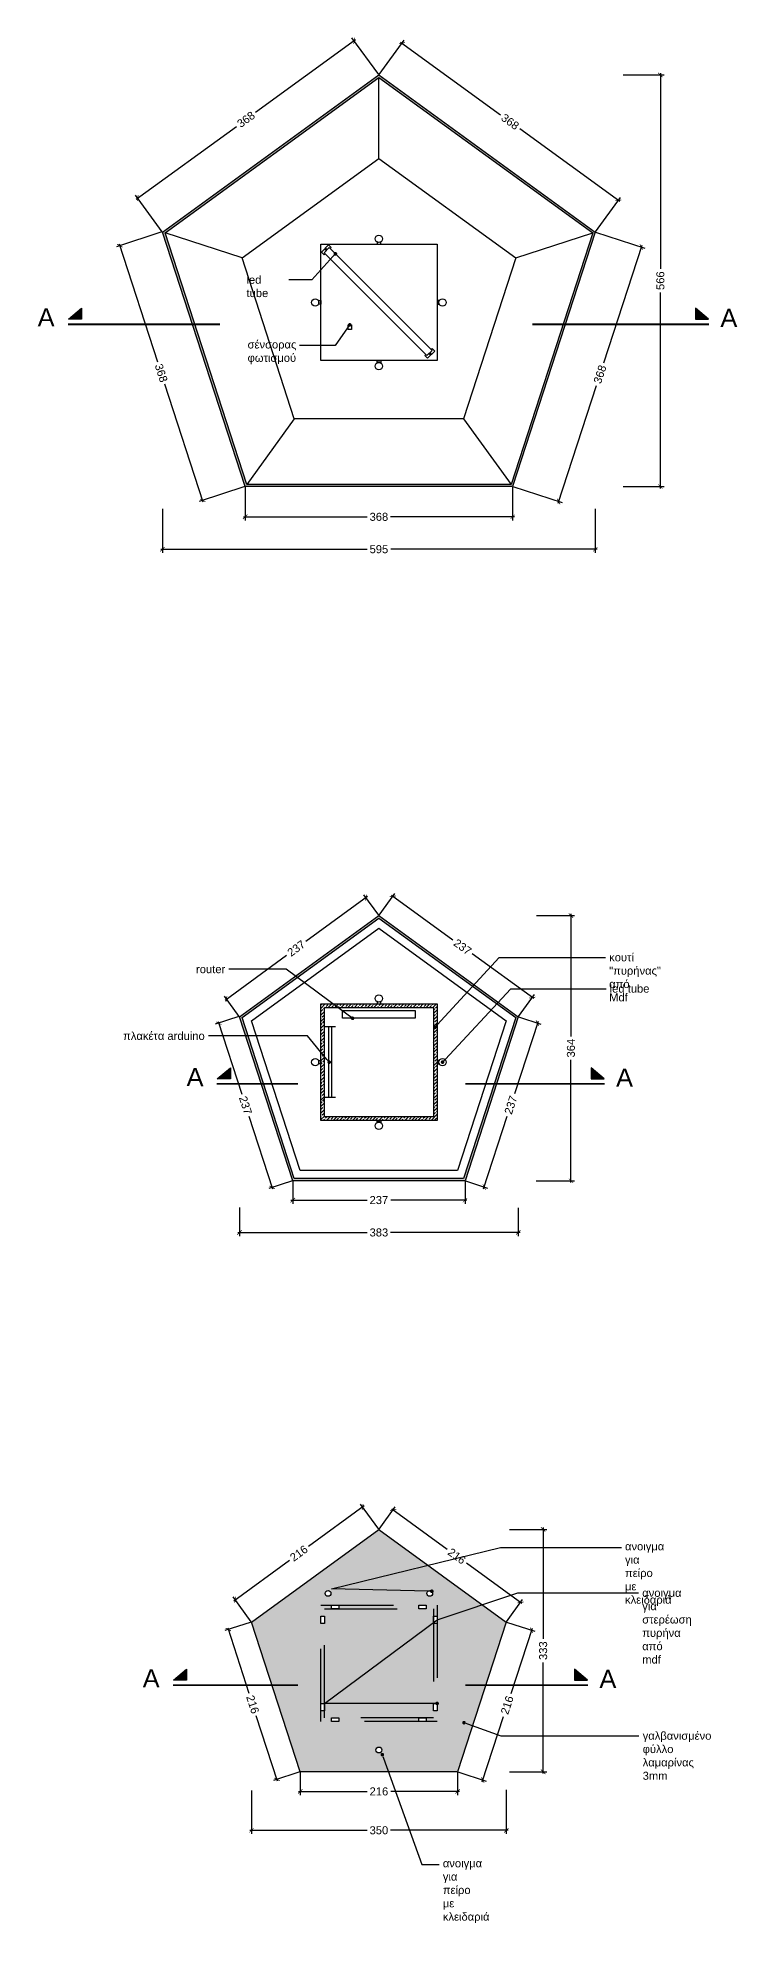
# Model space of a CAD drawing. Header units: millimetres. Extents: x 168.42 to 174.33, y 10.61 to 16.03.
# Drawn here: x 170.594 to 171.556, y 13.438 to 16.029 of the extents above; entities that cross this region are included whole.
import ezdxf
from ezdxf import colors
from ezdxf.entities.mleader import LeaderData, LeaderLine
from ezdxf.enums import TextEntityAlignment as Align
from ezdxf.math import Vec2, Vec3

# ---------------------------------------------------------------- set-up
doc = ezdxf.new("R2010")
doc.units = ezdxf.units.MM
doc.linetypes.add('DASHDOT2', pattern=[12.7, 6.35, -3.175, 0, -3.175])
doc.linetypes.add('HIDDEN2', pattern=[4.7625, 3.175, -1.5875])
for name, color, linetype in [('A-01', 1, 'Continuous'), ('A-02', 2, 'Continuous'), ('A-DIM', 150, 'Continuous'), ('A-HATCH', 252, 'Continuous'), ('A-HIDDEN', 1, 'HIDDEN2'), ('A-SECT LINES', 251, 'DASHDOT2'), ('A-WALL LIGHT', 40, 'Continuous')]:
    doc.layers.add(name, color=color, linetype=linetype)
doc.styles.get("Standard").update_dxf_attribs({"font": 'arial.ttf'})
doc.dimstyles.new('1-5', dxfattribs={"dimscale": 0.05, "dimtxt": 0.22, "dimasz": 0.12, "dimexe": 0.1, "dimexo": 0.01, "dimgap": 0.08, "dimtad": 0, "dimdec": 0, "dimlfac": 1000, "dimzin": 0, "dimdsep": 46, "dimtxsty": 'Standard', "dimblk": 'ARCHTICK', "dimcen": 0.09, "dimdle": 0.05, "dimadec": 0, "dimazin": 0, "dimtfac": 1, "dimtdec": 0, "dimtofl": 0, "dimtmove": 1, "dimatfit": 3, "dimldrblk": 'DOT', "dimfxl": 1, "dimtolj": 1, "dimtzin": 0, "dimarcsym": 0})

# ---------------------------------------------------------------- blocks, each defined once
blk = doc.blocks.new('SECT-ARROW')
blk.add_hatch(color=0).paths.add_polyline_path([(0.014, 0.143), (0.372, 0.445), (0.372, 0.143)])
at = {"color": 0}
blk.add_lwpolyline([(0.014, 0.143), (0.372, 0.445), (0.372, 0.143)], close=True, dxfattribs=at)
blk = doc.blocks.new('_Dot')
at = {"color": 0, "linetype": 'ByBlock', "lineweight": -2}
blk.add_line((-0.5, 0), (-1, 0), dxfattribs=at)
at = {"color": 0, "linetype": 'ByBlock', "const_width": 0.5}
blk.add_lwpolyline([(-0.25, 0, 1), (0.25, 0, 1)], format="xyb", close=True, dxfattribs=at)
blk = doc.blocks.new('_ArchTick')
at = {"color": 0, "linetype": 'ByBlock', "const_width": 0.15}
blk.add_lwpolyline([(-0.5, -0.5), (0.5, 0.5)], dxfattribs=at)
blk = doc.blocks.new('*D15')
at = {"layer": 'A-DIM', "color": 0, "lineweight": -2, "transparency": 16777216}
for p, q in [((171.0313, 16.0265), (170.8936, 15.9265)), ((171.063, 15.9786), (171.0263, 16.0291)), ((170.7298, 15.8075), (170.8675, 15.9075)), ((170.7656, 15.7625), (170.7289, 15.813))]:
    blk.add_line(p, q, dxfattribs=at)
at = {"layer": 'Defpoints', "color": 0, "transparency": 16777216}
for p in [(171.0293, 16.0251), (171.0633, 15.9782), (170.7659, 15.7621)]:
    blk.add_point(p, dxfattribs=at)
at = {"layer": 'A-DIM', "color": 0, "lineweight": -2, "transparency": 16777216, "xscale": 0.006, "yscale": 0.006, "zscale": 0.006}
for p, rotation in [((171.0293, 16.0251), 36.00000000000117), ((170.7318, 15.809), 216.0000000000011)]:
    blk.add_blockref('_ArchTick', p, dxfattribs=dict(at, rotation=rotation))
at = {"layer": 'A-DIM', "color": 0, "transparency": 16777216, "insert": (170.8806, 15.917), "char_height": 0.011, "attachment_point": 5, "rotation": 36}
blk.add_mtext('\\A1;368', dxfattribs=at)
blk = doc.blocks.new('*D19')
at = {"layer": 'A-DIM', "color": 0, "lineweight": -2, "transparency": 16777216}
for p, q in [((171.3992, 15.9782), (171.4552, 15.9782)), ((171.4502, 15.9807), (171.4502, 15.7115)), ((171.4502, 15.41), (171.4502, 15.6792)), ((171.3992, 15.4125), (171.4552, 15.4125))]:
    blk.add_line(p, q, dxfattribs=at)
at = {"layer": 'Defpoints', "color": 0, "transparency": 16777216}
for p in [(171.3987, 15.9782), (171.3987, 15.4125), (171.4502, 15.4125)]:
    blk.add_point(p, dxfattribs=at)
at = {"layer": 'A-DIM', "color": 0, "lineweight": -2, "transparency": 16777216, "xscale": 0.006, "yscale": 0.006, "zscale": 0.006}
for p, rotation in [((171.4502, 15.9782), 90), ((171.4502, 15.4125), 270)]:
    blk.add_blockref('_ArchTick', p, dxfattribs=dict(at, rotation=rotation))
at = {"layer": 'A-DIM', "color": 0, "transparency": 16777216, "insert": (171.4502, 15.6954), "char_height": 0.011, "attachment_point": 5, "rotation": 90}
blk.add_mtext('\\A1;566', dxfattribs=at)
blk = doc.blocks.new('*D31')
at = {"layer": 'A-DIM', "color": 0, "lineweight": -2, "transparency": 16777216}
for p, q in [((171.0636, 15.9786), (171.0979, 16.0259)), ((171.093, 16.0233), (171.2306, 15.9233)), ((171.3944, 15.8043), (171.2568, 15.9043)), ((171.361, 15.7625), (171.3953, 15.8098))]:
    blk.add_line(p, q, dxfattribs=at)
at = {"layer": 'Defpoints', "color": 0, "transparency": 16777216}
for p in [(171.0633, 15.9782), (171.3924, 15.8058), (171.3607, 15.7621)]:
    blk.add_point(p, dxfattribs=at)
at = {"layer": 'A-DIM', "color": 0, "lineweight": -2, "transparency": 16777216, "xscale": 0.006, "yscale": 0.006, "zscale": 0.006}
for p, rotation in [((171.095, 16.0219), 143.9999999999996), ((171.3924, 15.8058), 323.9999999999997)]:
    blk.add_blockref('_ArchTick', p, dxfattribs=dict(at, rotation=rotation))
at = {"layer": 'A-DIM', "color": 0, "transparency": 16777216, "insert": (171.2437, 15.9138), "char_height": 0.011, "attachment_point": 5, "rotation": 324}
blk.add_mtext('\\A1;368', dxfattribs=at)
blk = doc.blocks.new('*D32')
at = {"layer": 'A-DIM', "color": 0, "lineweight": -2, "transparency": 16777216}
for p, q in [((170.7659, 15.3818), (170.7659, 15.3213)), ((171.3607, 15.3818), (171.3607, 15.3213)), ((170.7634, 15.3263), (171.0471, 15.3263)), ((171.3632, 15.3263), (171.0795, 15.3263))]:
    blk.add_line(p, q, dxfattribs=at)
at = {"layer": 'Defpoints', "color": 0, "transparency": 16777216}
for p in [(170.7659, 15.3823), (171.3607, 15.3823), (171.3607, 15.3263)]:
    blk.add_point(p, dxfattribs=at)
at = {"layer": 'A-DIM', "color": 0, "lineweight": -2, "transparency": 16777216, "xscale": 0.006, "yscale": 0.006, "zscale": 0.006, "rotation": 180}
blk.add_blockref('_ArchTick', (170.7659, 15.3263), dxfattribs=at)
at = {"layer": 'A-DIM', "color": 0, "lineweight": -2, "transparency": 16777216, "xscale": 0.006, "yscale": 0.006, "zscale": 0.006}
blk.add_blockref('_ArchTick', (171.3607, 15.3263), dxfattribs=at)
at = {"layer": 'A-DIM', "color": 0, "transparency": 16777216, "insert": (171.0633, 15.3263), "char_height": 0.011, "attachment_point": 5}
blk.add_mtext('\\A1;595', dxfattribs=at)
blk = doc.blocks.new('*D33')
at = {"layer": 'A-DIM', "color": 0, "lineweight": -2, "transparency": 16777216}
for p, q in [((170.7651, 15.7624), (170.7024, 15.742)), ((170.7064, 15.7459), (170.7591, 15.5839)), ((170.8218, 15.3911), (170.7691, 15.5532)), ((170.879, 15.4124), (170.8163, 15.392))]:
    blk.add_line(p, q, dxfattribs=at)
at = {"layer": 'Defpoints', "color": 0, "transparency": 16777216}
for p in [(170.7656, 15.7625), (170.8211, 15.3935), (170.8795, 15.4125)]:
    blk.add_point(p, dxfattribs=at)
at = {"layer": 'A-DIM', "color": 0, "lineweight": -2, "transparency": 16777216, "xscale": 0.006, "yscale": 0.006, "zscale": 0.006}
for p, rotation in [((170.7072, 15.7435), 108.0240492769206), ((170.8211, 15.3935), 288.0240492769206)]:
    blk.add_blockref('_ArchTick', p, dxfattribs=dict(at, rotation=rotation))
at = {"layer": 'A-DIM', "color": 0, "transparency": 16777216, "insert": (170.7641, 15.5685), "char_height": 0.011, "attachment_point": 5, "rotation": 288.024}
blk.add_mtext('\\A1;368', dxfattribs=at)
blk = doc.blocks.new('*D34')
at = {"layer": 'A-DIM', "color": 0, "lineweight": -2, "transparency": 16777216}
for p, q in [((170.8795, 15.412), (170.8795, 15.3658)), ((171.2471, 15.412), (171.2471, 15.3658)), ((170.877, 15.3708), (171.0471, 15.3708)), ((171.2496, 15.3708), (171.0794, 15.3708))]:
    blk.add_line(p, q, dxfattribs=at)
at = {"layer": 'Defpoints', "color": 0, "transparency": 16777216}
for p in [(170.8795, 15.4125), (171.2471, 15.4125), (171.2471, 15.3708)]:
    blk.add_point(p, dxfattribs=at)
at = {"layer": 'A-DIM', "color": 0, "lineweight": -2, "transparency": 16777216, "xscale": 0.006, "yscale": 0.006, "zscale": 0.006, "rotation": 180}
blk.add_blockref('_ArchTick', (170.8795, 15.3708), dxfattribs=at)
at = {"layer": 'A-DIM', "color": 0, "lineweight": -2, "transparency": 16777216, "xscale": 0.006, "yscale": 0.006, "zscale": 0.006}
blk.add_blockref('_ArchTick', (171.2471, 15.3708), dxfattribs=at)
at = {"layer": 'A-DIM', "color": 0, "transparency": 16777216, "insert": (171.0633, 15.3708), "char_height": 0.011, "attachment_point": 5}
blk.add_mtext('\\A1;368', dxfattribs=at)
blk = doc.blocks.new('*D35')
at = {"layer": 'A-DIM', "color": 0, "lineweight": -2, "transparency": 16777216}
for p, q in [((171.3612, 15.762), (171.4288, 15.74)), ((171.4248, 15.7439), (171.3722, 15.5821)), ((171.3097, 15.3896), (171.3622, 15.5514)), ((171.2476, 15.4124), (171.3152, 15.3904))]:
    blk.add_line(p, q, dxfattribs=at)
at = {"layer": 'Defpoints', "color": 0, "transparency": 16777216}
for p in [(171.3607, 15.7621), (171.424, 15.7416), (171.2471, 15.4125)]:
    blk.add_point(p, dxfattribs=at)
at = {"layer": 'A-DIM', "color": 0, "lineweight": -2, "transparency": 16777216, "xscale": 0.006, "yscale": 0.006, "zscale": 0.006}
for p, rotation in [((171.424, 15.7416), 72.00000000000219), ((171.3104, 15.3919), 252.0000000000022)]:
    blk.add_blockref('_ArchTick', p, dxfattribs=dict(at, rotation=rotation))
at = {"layer": 'A-DIM', "color": 0, "transparency": 16777216, "insert": (171.3672, 15.5667), "char_height": 0.011, "attachment_point": 5, "rotation": 72}
blk.add_mtext('\\A1;368', dxfattribs=at)
blk = doc.blocks.new('*D48')
at = {"layer": 'A-DIM', "color": 0, "lineweight": -2, "transparency": 16777216}
for p, q in [((171.0475, 14.8489), (170.9628, 14.7874)), ((171.063, 14.8233), (171.0425, 14.8515)), ((170.8518, 14.7068), (170.9365, 14.7683)), ((170.8714, 14.6841), (170.8509, 14.7123))]:
    blk.add_line(p, q, dxfattribs=at)
at = {"layer": 'Defpoints', "color": 0, "transparency": 16777216}
for p in [(171.0455, 14.8475), (171.0633, 14.8229), (170.8717, 14.6837)]:
    blk.add_point(p, dxfattribs=at)
at = {"layer": 'A-DIM', "color": 0, "lineweight": -2, "transparency": 16777216, "xscale": 0.006, "yscale": 0.006, "zscale": 0.006}
for p, rotation in [((171.0455, 14.8475), 36.00000000001162), ((170.8538, 14.7082), 216.0000000000116)]:
    blk.add_blockref('_ArchTick', p, dxfattribs=dict(at, rotation=rotation))
at = {"layer": 'A-DIM', "color": 0, "transparency": 16777216, "insert": (170.9497, 14.7778), "char_height": 0.011, "attachment_point": 5, "rotation": 36}
blk.add_mtext('\\A1;237', dxfattribs=at)
blk = doc.blocks.new('*D49')
at = {"layer": 'A-DIM', "color": 0, "lineweight": -2, "transparency": 16777216}
for p, q in [((171.0636, 14.8233), (171.0854, 14.8534)), ((171.0805, 14.8508), (171.1651, 14.7893)), ((171.2761, 14.7087), (171.1914, 14.7702)), ((171.2552, 14.6841), (171.277, 14.7142))]:
    blk.add_line(p, q, dxfattribs=at)
at = {"layer": 'Defpoints', "color": 0, "transparency": 16777216}
for p in [(171.0633, 14.8229), (171.2741, 14.7101), (171.2549, 14.6837)]:
    blk.add_point(p, dxfattribs=at)
at = {"layer": 'A-DIM', "color": 0, "lineweight": -2, "transparency": 16777216, "xscale": 0.006, "yscale": 0.006, "zscale": 0.006}
for p, rotation in [((171.0825, 14.8493), 144.0000000000116), ((171.2741, 14.7101), 324.0000000000116)]:
    blk.add_blockref('_ArchTick', p, dxfattribs=dict(at, rotation=rotation))
at = {"layer": 'A-DIM', "color": 0, "transparency": 16777216, "insert": (171.1783, 14.7797), "char_height": 0.011, "attachment_point": 5, "rotation": 324}
blk.add_mtext('\\A1;237', dxfattribs=at)
blk = doc.blocks.new('*D50')
at = {"layer": 'A-DIM', "color": 0, "lineweight": -2, "transparency": 16777216}
for p, q in [((171.282, 14.6775), (171.2497, 14.578)), ((171.2554, 14.6836), (171.286, 14.6736)), ((171.2073, 14.4475), (171.2396, 14.5471)), ((171.1822, 14.4583), (171.2128, 14.4483))]:
    blk.add_line(p, q, dxfattribs=at)
at = {"layer": 'Defpoints', "color": 0, "transparency": 16777216}
for p in [(171.2549, 14.6837), (171.2812, 14.6752), (171.1817, 14.4584)]:
    blk.add_point(p, dxfattribs=at)
at = {"layer": 'A-DIM', "color": 0, "lineweight": -2, "transparency": 16777216, "xscale": 0.006, "yscale": 0.006, "zscale": 0.006}
for p, rotation in [((171.2812, 14.6752), 71.99999999999966), ((171.208, 14.4499), 251.9999999999997)]:
    blk.add_blockref('_ArchTick', p, dxfattribs=dict(at, rotation=rotation))
at = {"layer": 'A-DIM', "color": 0, "transparency": 16777216, "insert": (171.2446, 14.5625), "char_height": 0.011, "attachment_point": 5, "rotation": 72}
blk.add_mtext('\\A1;237', dxfattribs=at)
blk = doc.blocks.new('*D51')
at = {"layer": 'A-DIM', "color": 0, "lineweight": -2, "transparency": 16777216}
for p, q in [((170.9449, 14.4579), (170.9449, 14.4268)), ((171.1817, 14.4579), (171.1817, 14.4268)), ((170.9424, 14.4318), (171.047, 14.4318)), ((171.1842, 14.4318), (171.0795, 14.4318))]:
    blk.add_line(p, q, dxfattribs=at)
at = {"layer": 'Defpoints', "color": 0, "transparency": 16777216}
for p in [(170.9449, 14.4584), (171.1817, 14.4584), (171.1817, 14.4318)]:
    blk.add_point(p, dxfattribs=at)
at = {"layer": 'A-DIM', "color": 0, "lineweight": -2, "transparency": 16777216, "xscale": 0.006, "yscale": 0.006, "zscale": 0.006, "rotation": 180}
blk.add_blockref('_ArchTick', (170.9449, 14.4318), dxfattribs=at)
at = {"layer": 'A-DIM', "color": 0, "lineweight": -2, "transparency": 16777216, "xscale": 0.006, "yscale": 0.006, "zscale": 0.006}
blk.add_blockref('_ArchTick', (171.1817, 14.4318), dxfattribs=at)
at = {"layer": 'A-DIM', "color": 0, "transparency": 16777216, "insert": (171.0633, 14.4318), "char_height": 0.011, "attachment_point": 5}
blk.add_mtext('\\A1;237', dxfattribs=at)
blk = doc.blocks.new('*D52')
at = {"layer": 'A-DIM', "color": 0, "lineweight": -2, "transparency": 16777216}
for p, q in [((170.8709, 14.684), (170.8384, 14.6734)), ((170.8424, 14.6773), (170.8749, 14.5775)), ((170.9174, 14.4469), (170.8849, 14.5466)), ((170.9444, 14.4583), (170.9119, 14.4477))]:
    blk.add_line(p, q, dxfattribs=at)
at = {"layer": 'Defpoints', "color": 0, "transparency": 16777216}
for p in [(170.8714, 14.6841), (170.9167, 14.4493), (170.9449, 14.4584)]:
    blk.add_point(p, dxfattribs=at)
at = {"layer": 'A-DIM', "color": 0, "lineweight": -2, "transparency": 16777216, "xscale": 0.006, "yscale": 0.006, "zscale": 0.006}
for p, rotation in [((170.8432, 14.6749), 108.0373014094533), ((170.9167, 14.4493), 288.0373014094533)]:
    blk.add_blockref('_ArchTick', p, dxfattribs=dict(at, rotation=rotation))
at = {"layer": 'A-DIM', "color": 0, "transparency": 16777216, "insert": (170.8799, 14.5621), "char_height": 0.011, "attachment_point": 5, "rotation": 288.0373}
blk.add_mtext('\\A1;237', dxfattribs=at)
blk = doc.blocks.new('*D58')
at = {"layer": 'A-DIM', "color": 0, "lineweight": -2, "transparency": 16777216}
for p, q in [((171.2798, 14.8229), (171.3323, 14.8229)), ((171.3273, 14.8254), (171.3273, 14.6568)), ((171.3273, 14.4559), (171.3273, 14.6246)), ((171.2793, 14.4584), (171.3323, 14.4584))]:
    blk.add_line(p, q, dxfattribs=at)
at = {"layer": 'Defpoints', "color": 0, "transparency": 16777216}
for p in [(171.2793, 14.8229), (171.2788, 14.4584), (171.3273, 14.4584)]:
    blk.add_point(p, dxfattribs=at)
at = {"layer": 'A-DIM', "color": 0, "lineweight": -2, "transparency": 16777216, "xscale": 0.006, "yscale": 0.006, "zscale": 0.006}
for p, rotation in [((171.3273, 14.8229), 90), ((171.3273, 14.4584), 270)]:
    blk.add_blockref('_ArchTick', p, dxfattribs=dict(at, rotation=rotation))
at = {"layer": 'A-DIM', "color": 0, "transparency": 16777216, "insert": (171.3273, 14.6407), "char_height": 0.011, "attachment_point": 5, "rotation": 90}
blk.add_mtext('\\A1;364', dxfattribs=at)
blk = doc.blocks.new('*D59')
at = {"layer": 'A-DIM', "color": 0, "lineweight": -2, "transparency": 16777216}
for p, q in [((170.8717, 14.4215), (170.8717, 14.3823)), ((171.2549, 14.421), (171.2549, 14.3823)), ((170.8692, 14.3873), (171.0471, 14.3873)), ((171.2574, 14.3873), (171.0794, 14.3873))]:
    blk.add_line(p, q, dxfattribs=at)
at = {"layer": 'Defpoints', "color": 0, "transparency": 16777216}
for p in [(170.8717, 14.422), (171.2549, 14.4215), (171.2549, 14.3873)]:
    blk.add_point(p, dxfattribs=at)
at = {"layer": 'A-DIM', "color": 0, "lineweight": -2, "transparency": 16777216, "xscale": 0.006, "yscale": 0.006, "zscale": 0.006, "rotation": 180}
blk.add_blockref('_ArchTick', (170.8717, 14.3873), dxfattribs=at)
at = {"layer": 'A-DIM', "color": 0, "lineweight": -2, "transparency": 16777216, "xscale": 0.006, "yscale": 0.006, "zscale": 0.006}
blk.add_blockref('_ArchTick', (171.2549, 14.3873), dxfattribs=at)
at = {"layer": 'A-DIM', "color": 0, "transparency": 16777216, "insert": (171.0633, 14.3873), "char_height": 0.011, "attachment_point": 5}
blk.add_mtext('\\A1;383', dxfattribs=at)
blk = doc.blocks.new('*D60')
at = {"layer": 'A-DIM', "color": 0, "lineweight": -2, "transparency": 16777216}
for p, q in [((170.8882, 13.6205), (170.8882, 13.5607)), ((171.2384, 13.6214), (171.2384, 13.5607)), ((170.8857, 13.5657), (171.0472, 13.5657)), ((171.2409, 13.5657), (171.0794, 13.5657))]:
    blk.add_line(p, q, dxfattribs=at)
at = {"layer": 'Defpoints', "color": 0, "transparency": 16777216}
for p in [(170.8882, 13.621), (171.2384, 13.6219), (171.2384, 13.5657)]:
    blk.add_point(p, dxfattribs=at)
at = {"layer": 'A-DIM', "color": 0, "lineweight": -2, "transparency": 16777216, "xscale": 0.006, "yscale": 0.006, "zscale": 0.006, "rotation": 180}
blk.add_blockref('_ArchTick', (170.8882, 13.5657), dxfattribs=at)
at = {"layer": 'A-DIM', "color": 0, "lineweight": -2, "transparency": 16777216, "xscale": 0.006, "yscale": 0.006, "zscale": 0.006}
blk.add_blockref('_ArchTick', (171.2384, 13.5657), dxfattribs=at)
at = {"layer": 'A-DIM', "color": 0, "transparency": 16777216, "insert": (171.0633, 13.5657), "char_height": 0.011, "attachment_point": 5}
blk.add_mtext('\\A1;350', dxfattribs=at)
blk = doc.blocks.new('*D61')
at = {"layer": 'A-DIM', "color": 0, "lineweight": -2, "transparency": 16777216}
for p, q in [((171.2429, 13.9792), (171.2941, 13.9792)), ((171.2891, 13.9817), (171.2891, 13.8288)), ((171.2891, 13.6436), (171.2891, 13.7965)), ((171.2428, 13.6461), (171.2941, 13.6461))]:
    blk.add_line(p, q, dxfattribs=at)
at = {"layer": 'Defpoints', "color": 0, "transparency": 16777216}
for p in [(171.2424, 13.9792), (171.2423, 13.6461), (171.2891, 13.6461)]:
    blk.add_point(p, dxfattribs=at)
at = {"layer": 'A-DIM', "color": 0, "lineweight": -2, "transparency": 16777216, "xscale": 0.006, "yscale": 0.006, "zscale": 0.006}
for p, rotation in [((171.2891, 13.9792), 90), ((171.2891, 13.6461), 270)]:
    blk.add_blockref('_ArchTick', p, dxfattribs=dict(at, rotation=rotation))
at = {"layer": 'A-DIM', "color": 0, "transparency": 16777216, "insert": (171.2891, 13.8126), "char_height": 0.011, "attachment_point": 5, "rotation": 90}
blk.add_mtext('\\A1;333', dxfattribs=at)
blk = doc.blocks.new('*D62')
at = {"layer": 'A-DIM', "color": 0, "lineweight": -2, "transparency": 16777216}
for p, q in [((171.0429, 14.0115), (170.9665, 13.9559)), ((171.063, 13.9796), (171.038, 14.0141)), ((170.8637, 13.8813), (170.9402, 13.9368)), ((170.8879, 13.8524), (170.8628, 13.8868))]:
    blk.add_line(p, q, dxfattribs=at)
at = {"layer": 'Defpoints', "color": 0, "transparency": 16777216}
for p in [(171.0409, 14.01), (171.0633, 13.9792), (170.8882, 13.852)]:
    blk.add_point(p, dxfattribs=at)
at = {"layer": 'A-DIM', "color": 0, "lineweight": -2, "transparency": 16777216, "xscale": 0.006, "yscale": 0.006, "zscale": 0.006}
for p, rotation in [((171.0409, 14.01), 36.00000000001015), ((170.8658, 13.8828), 216.0000000000101)]:
    blk.add_blockref('_ArchTick', p, dxfattribs=dict(at, rotation=rotation))
at = {"layer": 'A-DIM', "color": 0, "transparency": 16777216, "insert": (170.9533, 13.9464), "char_height": 0.011, "attachment_point": 5, "rotation": 36}
blk.add_mtext('\\A1;216', dxfattribs=at)
blk = doc.blocks.new('*D63')
at = {"layer": 'A-DIM', "color": 0, "lineweight": -2, "transparency": 16777216}
for p, q in [((171.0636, 13.9796), (171.0858, 14.0102)), ((171.0809, 14.0076), (171.1573, 13.9521)), ((171.26, 13.8775), (171.1836, 13.933)), ((171.2387, 13.8524), (171.2609, 13.883))]:
    blk.add_line(p, q, dxfattribs=at)
at = {"layer": 'Defpoints', "color": 0, "transparency": 16777216}
for p in [(171.0633, 13.9792), (171.258, 13.8789), (171.2384, 13.852)]:
    blk.add_point(p, dxfattribs=at)
at = {"layer": 'A-DIM', "color": 0, "lineweight": -2, "transparency": 16777216, "xscale": 0.006, "yscale": 0.006, "zscale": 0.006}
for p, rotation in [((171.0829, 14.0062), 144.0000000000145), ((171.258, 13.8789), 324.0000000000145)]:
    blk.add_blockref('_ArchTick', p, dxfattribs=dict(at, rotation=rotation))
at = {"layer": 'A-DIM', "color": 0, "transparency": 16777216, "insert": (171.1704, 13.9425), "char_height": 0.011, "attachment_point": 5, "rotation": 324}
blk.add_mtext('\\A1;216', dxfattribs=at)
blk = doc.blocks.new('*D64')
at = {"layer": 'A-DIM', "color": 0, "lineweight": -2, "transparency": 16777216}
for p, q in [((170.8877, 13.8518), (170.8516, 13.8401)), ((170.8555, 13.844), (170.8847, 13.7541)), ((170.924, 13.6334), (170.8948, 13.7232)), ((170.9546, 13.6459), (170.9185, 13.6342))]:
    blk.add_line(p, q, dxfattribs=at)
at = {"layer": 'Defpoints', "color": 0, "transparency": 16777216}
for p in [(170.8882, 13.852), (170.9232, 13.6357), (170.9551, 13.6461)]:
    blk.add_point(p, dxfattribs=at)
at = {"layer": 'A-DIM', "color": 0, "lineweight": -2, "transparency": 16777216, "xscale": 0.006, "yscale": 0.006, "zscale": 0.006}
for p, rotation in [((170.8563, 13.8416), 108.0000000000044), ((170.9232, 13.6357), 288.0000000000044)]:
    blk.add_blockref('_ArchTick', p, dxfattribs=dict(at, rotation=rotation))
at = {"layer": 'A-DIM', "color": 0, "transparency": 16777216, "insert": (170.8898, 13.7387), "char_height": 0.011, "attachment_point": 5, "rotation": 288}
blk.add_mtext('\\A1;216', dxfattribs=at)
blk = doc.blocks.new('*D65')
at = {"layer": 'A-DIM', "color": 0, "lineweight": -2, "transparency": 16777216}
for p, q in [((170.9551, 13.6456), (170.9551, 13.6141)), ((171.1715, 13.6456), (171.1715, 13.6141)), ((170.9526, 13.6191), (171.047, 13.6191)), ((171.174, 13.6191), (171.0795, 13.6191))]:
    blk.add_line(p, q, dxfattribs=at)
at = {"layer": 'Defpoints', "color": 0, "transparency": 16777216}
for p in [(170.9551, 13.6461), (171.1715, 13.6461), (171.1715, 13.6191)]:
    blk.add_point(p, dxfattribs=at)
at = {"layer": 'A-DIM', "color": 0, "lineweight": -2, "transparency": 16777216, "xscale": 0.006, "yscale": 0.006, "zscale": 0.006, "rotation": 180}
blk.add_blockref('_ArchTick', (170.9551, 13.6191), dxfattribs=at)
at = {"layer": 'A-DIM', "color": 0, "lineweight": -2, "transparency": 16777216, "xscale": 0.006, "yscale": 0.006, "zscale": 0.006}
blk.add_blockref('_ArchTick', (171.1715, 13.6191), dxfattribs=at)
at = {"layer": 'A-DIM', "color": 0, "transparency": 16777216, "insert": (171.0633, 13.6191), "char_height": 0.011, "attachment_point": 5}
blk.add_mtext('\\A1;216', dxfattribs=at)
blk = doc.blocks.new('*D66')
at = {"layer": 'A-DIM', "color": 0, "lineweight": -2, "transparency": 16777216}
for p, q in [((171.2389, 13.8518), (171.2778, 13.8392)), ((171.2738, 13.8431), (171.2446, 13.7532)), ((171.2053, 13.6325), (171.2345, 13.7223)), ((171.172, 13.6459), (171.2109, 13.6333))]:
    blk.add_line(p, q, dxfattribs=at)
at = {"layer": 'Defpoints', "color": 0, "transparency": 16777216}
for p in [(171.2384, 13.852), (171.273, 13.8407), (171.1715, 13.6461)]:
    blk.add_point(p, dxfattribs=at)
at = {"layer": 'A-DIM', "color": 0, "lineweight": -2, "transparency": 16777216, "xscale": 0.006, "yscale": 0.006, "zscale": 0.006}
for p, rotation in [((171.273, 13.8407), 71.99999999999514), ((171.2061, 13.6348), 251.9999999999951)]:
    blk.add_blockref('_ArchTick', p, dxfattribs=dict(at, rotation=rotation))
at = {"layer": 'A-DIM', "color": 0, "transparency": 16777216, "insert": (171.2396, 13.7378), "char_height": 0.011, "attachment_point": 5, "rotation": 72}
blk.add_mtext('\\A1;216', dxfattribs=at)

msp = doc.modelspace()

# ---------------------------------------------------------------- hatches: boundary and pattern name
at = {"layer": 'A-HATCH'}
h = msp.add_hatch(color=256, dxfattribs=at)
h.dxf.hatch_style = 1
h.paths.add_polyline_path([(171.3607, 15.7621), (171.2471, 15.4125), (170.8795, 15.4125), (170.7659, 15.7621), (171.0633, 15.9782)])
h.paths.add_polyline_path([(171.3572, 15.761), (171.2449, 15.4155), (170.8816, 15.4155), (170.7694, 15.761), (171.0633, 15.9745)], flags=16)
h = msp.add_hatch(color=256, dxfattribs=at)
h.dxf.hatch_style = 1
h.paths.add_polyline_path([(171.2549, 14.6837), (171.1817, 14.4584), (170.9449, 14.4584), (170.8717, 14.6837), (171.0633, 14.8229)])
h.paths.add_polyline_path([(171.2514, 14.6826), (171.1795, 14.4614), (170.947, 14.4614), (170.8752, 14.6826), (171.0633, 14.8192)], flags=16)
h = msp.add_hatch(dxfattribs=at)
h.set_pattern_fill('ANSI33', color=256, scale=0.001)
h.set_pattern_definition([(45, (0, 0.533973), (-0.00449012806, 0.00449012806), []), (45, (0.00449, 0.533973), (-0.00449012806, 0.00449012806), [0.003175, -0.0015875])])
h.paths.add_polyline_path([(170.9833, 14.5414), (170.9833, 14.7014), (171.1433, 14.7014), (171.1433, 14.5414)])
h.paths.add_polyline_path([(170.9883, 14.5464), (170.9883, 14.6964), (171.1383, 14.6964), (171.1383, 14.5464)], flags=16)
h = msp.add_hatch(color=254, dxfattribs=at)
h.dxf.hatch_style = 1
h.paths.add_polyline_path([(171.2384, 13.852), (171.1715, 13.6461), (170.9551, 13.6461), (170.8882, 13.852), (171.0633, 13.9792)])
edge = h.paths.add_edge_path(flags=16)
edge.add_arc((170.9934, 13.8913), 0.004, 0, 360)
h.paths.add_polyline_path([(171.0083, 13.8751), (171.0083, 13.8701), (170.9983, 13.8701), (170.9983, 13.8751)], flags=16)
h.paths.add_polyline_path([(170.9833, 13.8601), (170.9883, 13.8601), (170.9883, 13.8501), (170.9833, 13.8501)], flags=16)
edge = h.paths.add_edge_path(flags=16)
edge.add_arc((171.1332, 13.8913), 0.004, 0, 360)
h.paths.add_polyline_path([(171.1283, 13.8751), (171.1283, 13.8701), (171.1183, 13.8701), (171.1183, 13.8751)], flags=16)
h.paths.add_polyline_path([(171.1383, 13.8601), (171.1433, 13.8601), (171.1433, 13.8501), (171.1383, 13.8501)], flags=16)
h.paths.add_polyline_path([(171.1383, 13.7401), (171.1433, 13.7401), (171.1433, 13.7301), (171.1383, 13.7301)], flags=16)
h.paths.add_polyline_path([(171.1283, 13.7201), (171.1283, 13.7151), (171.1183, 13.7151), (171.1183, 13.7201)], flags=16)
h.paths.add_polyline_path([(171.0083, 13.7201), (171.0083, 13.7151), (170.9983, 13.7151), (170.9983, 13.7201)], flags=16)
h.paths.add_polyline_path([(170.9833, 13.7401), (170.9883, 13.7401), (170.9883, 13.7301), (170.9833, 13.7301)], flags=16)
edge = h.paths.add_edge_path(flags=16)
edge.add_arc((171.0633, 13.6761), 0.004, 0, 360)

# ---------------------------------------------------------------- linework, layer by layer
msp.add_lwpolyline([(171.1383, 13.7401), (171.1433, 13.7401), (171.1433, 13.7301), (171.1383, 13.7301)], close=True)
at = {"layer": 'A-01'}
for p, q in [((170.9842, 15.7346), (170.9942, 15.7445)), ((170.9842, 15.7346), (170.9879, 15.731)), ((170.9879, 15.7338), (170.995, 15.7409)), ((170.9879, 15.7338), (171.1293, 15.5924)), ((170.9879, 15.731), (170.9893, 15.7324)), ((170.9942, 15.7445), (170.9978, 15.7409)), ((170.995, 15.7409), (171.1364, 15.5995)), ((170.9964, 15.7395), (170.9978, 15.7409)), ((171.1349, 15.6009), (171.1364, 15.6023)), ((171.14, 15.5987), (171.1364, 15.6023)), ((171.1264, 15.5924), (171.1279, 15.5939)), ((171.1301, 15.5888), (171.1264, 15.5924)), ((171.1293, 15.5924), (171.1364, 15.5995)), ((171.1301, 15.5888), (171.14, 15.5987)), ((170.9944, 14.573), (170.9944, 14.6699)), ((170.9986, 14.573), (170.9986, 14.6699))]:
    msp.add_line(p, q, dxfattribs=at)
for points in [[(171.0633, 15.8633), (171.0633, 15.9745)], [(170.8752, 15.7266), (170.7694, 15.761)], [(171.2514, 15.7266), (171.3572, 15.761)], [(170.9892, 15.7381), (170.9906, 15.7396)], [(170.9907, 15.7367), (170.9892, 15.7381)], [(170.9921, 15.7381), (170.9906, 15.7396)], [(171.1321, 15.5952), (171.1336, 15.5938)], [(171.1335, 15.5967), (171.135, 15.5952)], [(171.1336, 15.5938), (171.135, 15.5952)], [(170.947, 15.5055), (170.8816, 15.4155)], [(171.1795, 15.5055), (171.2449, 15.4155)], [(171.0035, 14.6699), (170.9883, 14.6699)], [(171.0035, 14.573), (170.9883, 14.573)]]:
    msp.add_lwpolyline(points, dxfattribs=at)
for points in [[(171.2514, 15.7266), (171.1795, 15.5055), (170.947, 15.5055), (170.8752, 15.7266), (171.0633, 15.8633)], [(171.1133, 14.6817), (171.0133, 14.6817), (171.0133, 14.6922), (171.1133, 14.6922)]]:
    msp.add_lwpolyline(points, close=True, dxfattribs=at)
for points in [[(171.0608, 15.7455), (171.0658, 15.7455), (171.0658, 15.7487, -0.266656), (171.0608, 15.7487)], [(170.9833, 15.668), (170.9833, 15.663), (170.9801, 15.663, 0.266656), (170.9801, 15.668)], [(171.1433, 15.668), (171.1433, 15.663), (171.1464, 15.663, -0.266656), (171.1464, 15.668)], [(171.0608, 15.5855), (171.0658, 15.5855), (171.0658, 15.5823, 0.266656), (171.0608, 15.5823)], [(171.0608, 14.7014), (171.0658, 14.7014), (171.0658, 14.7046, -0.266656), (171.0608, 14.7046)], [(170.9833, 14.6239), (170.9833, 14.619), (170.9801, 14.619, 0.266656), (170.9801, 14.6239)], [(171.1433, 14.6239), (171.1433, 14.619), (171.1464, 14.619, -0.266656), (171.1464, 14.6239)], [(171.0608, 14.5414), (171.0658, 14.5414), (171.0658, 14.5383, 0.266656), (171.0608, 14.5383)]]:
    msp.add_lwpolyline(points, format="xyb", close=True, dxfattribs=at)
for centre in [(171.0633, 15.753), (170.9758, 15.6655), (171.1508, 15.6655), (171.0633, 15.578), (171.0633, 14.7089), (170.9758, 14.6214), (171.1508, 14.6214), (171.0633, 14.5339)]:
    msp.add_circle(centre, 0.005, dxfattribs=at)
at = {"layer": 'A-02'}
for points in [[(170.9833, 15.5855), (170.9833, 15.7455), (171.1433, 15.7455), (171.1433, 15.5855)], [(171.0209, 15.6281), (171.0209, 15.6347), (171.0256, 15.6347), (171.0256, 15.6281)], [(170.9833, 14.5414), (170.9833, 14.7014), (171.1433, 14.7014), (171.1433, 14.5414)], [(170.9883, 14.5464), (170.9883, 14.6964), (171.1383, 14.6964), (171.1383, 14.5464)], [(171.2384, 13.852), (171.1715, 13.6461), (170.9551, 13.6461), (170.8882, 13.852), (171.0633, 13.9792)], [(171.0083, 13.8751), (171.0083, 13.8701), (170.9983, 13.8701), (170.9983, 13.8751)], [(171.1283, 13.8751), (171.1283, 13.8701), (171.1183, 13.8701), (171.1183, 13.8751)], [(170.9833, 13.8601), (170.9883, 13.8601), (170.9883, 13.8501), (170.9833, 13.8501)], [(171.1383, 13.8601), (171.1433, 13.8601), (171.1433, 13.8501), (171.1383, 13.8501)], [(170.9833, 13.7401), (170.9883, 13.7401), (170.9883, 13.7301), (170.9833, 13.7301)], [(171.1383, 13.7401), (171.1433, 13.7401), (171.1433, 13.7301), (171.1383, 13.7301)], [(171.0083, 13.7201), (171.0083, 13.7151), (170.9983, 13.7151), (170.9983, 13.7201)], [(171.1283, 13.7201), (171.1283, 13.7151), (171.1183, 13.7151), (171.1183, 13.7201)]]:
    msp.add_lwpolyline(points, close=True, dxfattribs=at)
for centre in [(170.9934, 13.8913), (171.1332, 13.8913), (171.0633, 13.6761)]:
    msp.add_circle(centre, 0.004, dxfattribs=at)
at = {"layer": 'A-HIDDEN', "ltscale": 0.001}
for points in [[(170.9833, 13.7151), (170.9833, 13.8751), (171.1433, 13.8751), (171.1433, 13.7151)], [(170.9883, 13.7201), (170.9883, 13.8701), (171.1383, 13.8701), (171.1383, 13.7201)]]:
    msp.add_lwpolyline(points, close=True, dxfattribs=at)
at = {"layer": 'A-SECT LINES', "linetype": 'Continuous', "ltscale": 0.01, "const_width": 0.0025}
for points in [[(170.6358, 15.6355), (170.8447, 15.6355)], [(171.2742, 15.6355), (171.5169, 15.6355)], [(170.8405, 14.5915), (170.9522, 14.5915)], [(171.182, 14.5915), (171.3735, 14.5915)], [(170.7802, 13.7651), (170.9522, 13.7651)], [(171.182, 13.7651), (171.3507, 13.7651)]]:
    msp.add_lwpolyline(points, dxfattribs=at)
at = {"layer": 'A-WALL LIGHT'}
for points in [[(171.3607, 15.7621), (171.2471, 15.4125), (170.8795, 15.4125), (170.7659, 15.7621), (171.0633, 15.9782)], [(171.3572, 15.761), (171.2449, 15.4155), (170.8816, 15.4155), (170.7694, 15.761), (171.0633, 15.9745)], [(171.2549, 14.6837), (171.1817, 14.4584), (170.9449, 14.4584), (170.8717, 14.6837), (171.0633, 14.8229)], [(171.2514, 14.6826), (171.1795, 14.4614), (170.947, 14.4614), (170.8752, 14.6826), (171.0633, 14.8192)], [(171.2384, 14.6783), (171.1715, 14.4725), (170.9551, 14.4725), (170.8882, 14.6783), (171.0633, 14.8056)]]:
    msp.add_lwpolyline(points, close=True, dxfattribs=at)

# ---------------------------------------------------------------- block references
at = {"layer": 'A-SECT LINES', "ltscale": 0.05, "yscale": 0.05, "zscale": 0.05}
for p, xscale in [((170.6358, 15.6355), 0.05), ((171.5169, 15.6355), -0.05), ((170.8405, 14.5915), 0.05), ((171.3735, 14.5915), -0.05), ((170.7802, 13.7651), 0.05), ((171.3507, 13.7651), -0.05)]:
    msp.add_blockref('SECT-ARROW', p, dxfattribs=dict(at, xscale=xscale))

# ---------------------------------------------------------------- texts
at = {"layer": 'A-SECT LINES'}
for p in [(170.6175, 15.6325), (170.8222, 14.5884), (170.7619, 13.762)]:
    msp.add_text('A', height=0.025, rotation=359.9253, dxfattribs=at).set_placement(p, align=Align.RIGHT)
for p in [(171.5327, 15.6318), (171.3893, 14.5877), (171.3664, 13.7613)]:
    msp.add_text('A', height=0.025, rotation=359.9253, dxfattribs=at).set_placement(p)

# ---------------------------------------------------------------- dimensions: what is measured, and where the dimension line sits
at = {"layer": 'A-DIM'}
for p1, p2, distance, picture, middle in [((170.7659, 15.7621), (171.0633, 15.9782), 0.0579, '*D15', (170.8806, 15.917)), ((171.0633, 15.9782), (171.3607, 15.7621), 0.0539, '*D31', (171.2437, 15.9138)), ((170.7656, 15.7625), (170.8795, 15.4125), -0.0614, '*D33', (170.7641, 15.5685)), ((171.2471, 15.4125), (171.3607, 15.7621), -0.0666, '*D35', (171.3672, 15.5667)), ((170.8795, 15.4125), (171.2471, 15.4125), -0.0417, '*D34', (171.0633, 15.3708)), ((170.8717, 14.6837), (171.0633, 14.8229), 0.0303, '*D48', (170.9497, 14.7778)), ((171.0633, 14.8229), (171.2549, 14.6837), 0.0327, '*D49', (171.1783, 14.7797)), ((170.8714, 14.6841), (170.9449, 14.4584), -0.0297, '*D52', (170.8799, 14.5621)), ((171.1817, 14.4584), (171.2549, 14.6837), -0.0277, '*D50', (171.2446, 14.5625)), ((170.9449, 14.4584), (171.1817, 14.4584), -0.0267, '*D51', (171.0633, 14.4318)), ((170.8882, 13.852), (171.0633, 13.9792), 0.0381, '*D62', (170.9533, 13.9464)), ((171.0633, 13.9792), (171.2384, 13.852), 0.0333, '*D63', (171.1704, 13.9425)), ((170.8882, 13.852), (170.9551, 13.6461), -0.0335, '*D64', (170.8898, 13.7387)), ((171.1715, 13.6461), (171.2384, 13.852), -0.0364, '*D66', (171.2396, 13.7378))]:
    dim = msp.add_aligned_dim(p1=p1, p2=p2, distance=distance, dimstyle='1-5', dxfattribs=at)
    dim.commit()
    dim.dimension.update_dxf_attribs({"geometry": picture, "text_midpoint": middle})
for base, p1, p2, picture, middle in [((171.4502, 15.4125), (171.3987, 15.9782), (171.3987, 15.4125), '*D19', (171.4502, 15.6954)), ((171.32733, 14.45845), (171.27935, 14.82293), (171.27885, 14.45845), '*D58', (171.32733, 14.64069)), ((171.2891, 13.6461), (171.2424, 13.9792), (171.2423, 13.6461), '*D61', (171.2891, 13.8126))]:
    dim = msp.add_linear_dim(base=base, p1=p1, p2=p2, angle=90, dimstyle='1-5', dxfattribs=at)
    dim.commit()
    dim.dimension.update_dxf_attribs({"geometry": picture, "text_midpoint": middle})
for base, p1, p2, picture, middle in [((171.3607, 15.3263), (170.7659, 15.3823), (171.3607, 15.3823), '*D32', (171.0633, 15.3263)), ((171.2549, 14.3873), (170.8717, 14.422), (171.2549, 14.4215), '*D59', (171.0633, 14.3873)), ((171.1715, 13.6191), (170.9551, 13.6461), (171.1715, 13.6461), '*D65', (171.0633, 13.6191)), ((171.2384, 13.5657), (170.8882, 13.621), (171.2384, 13.6219), '*D60', (171.0633, 13.5657))]:
    dim = msp.add_linear_dim(base=base, p1=p1, p2=p2, dimstyle='1-5', dxfattribs=at)
    dim.commit()
    dim.dimension.update_dxf_attribs({"geometry": picture, "text_midpoint": middle})

# ---------------------------------------------------------------- leaders
ml = msp.add_multileader_mtext('Standard')
ml.set_content('led tube', color=256)
ml.set_leader_properties()
ml.set_arrow_properties(name='DOT')
ml.build(insert=Vec2(0, 0))
ml.multileader.update_dxf_attribs({"dogleg_length": 0.25, "arrow_head_size": 0.005, "scale": 0.05})
ctx = ml.context
ctx.base_point, ctx.scale, ctx.char_height, ctx.arrow_head_size, ctx.landing_gap_size, ctx.plane_origin = Vec3(170.8763, 15.6966), 0.05, 0.011, 0.005, 0.005, Vec3(170.6291, 15.8249)
notes = []
notes.append((ctx, [(1, (1, 1, 0), (170.9713, 15.6966), (-1, 0), 0.0319, [(0, [(171.0035, 15.7323)], 0, [])])]))
ctx.mtext.insert, ctx.mtext.width, ctx.mtext.defined_height, ctx.mtext.flow_direction = Vec3(170.8813, 15.7022), 0.1042, 0.0559, 5
ml = msp.add_multileader_mtext('Standard')
ml.set_content('σένσορας φωτισμού', color=256)
ml.set_leader_properties()
ml.set_arrow_properties(name='DOT')
ml.build(insert=Vec2(0, 0))
ml.multileader.update_dxf_attribs({"dogleg_length": 0.25, "arrow_head_size": 0.005, "scale": 0.05})
ctx = ml.context
ctx.base_point, ctx.scale, ctx.char_height, ctx.arrow_head_size, ctx.landing_gap_size, ctx.plane_origin = Vec3(170.8778, 15.6062), 0.05, 0.011, 0.005, 0.005, Vec3(170.6335, 15.7106)
notes.append((ctx, [(1, (1, 1, 0), (171.003, 15.6062), (-1, 0), 0.0488, [(0, [(171.0232, 15.6347)], 0, [])])]))
ctx.mtext.insert, ctx.mtext.width, ctx.mtext.defined_height, ctx.mtext.flow_direction = Vec3(170.8828, 15.6132), 0.1042, 0.0559, 5
ml = msp.add_multileader_mtext('Standard')
ml.set_content('κουτί "πυρήνας" από Mdf', color=256)
ml.set_leader_properties()
ml.set_arrow_properties(name='DOT')
ml.build(insert=Vec2(0, 0))
ml.multileader.update_dxf_attribs({"dogleg_length": 0.25, "arrow_head_size": 0.005, "scale": 0.05})
ctx = ml.context
ctx.base_point, ctx.scale, ctx.char_height, ctx.arrow_head_size, ctx.landing_gap_size, ctx.plane_origin = Vec3(171.3748, 14.7654), 0.05, 0.011, 0.005, 0.005, Vec3(171.2364, 14.611)
notes.append((ctx, [(0, (1, 1, 0), (171.2285, 14.7654), (1, 0), 0.1464, [(0, [(171.1402, 14.6692)], 0, [])])]))
ctx.mtext.insert, ctx.mtext.width, ctx.mtext.flow_direction = Vec3(171.3798, 14.771), 0.122269, 5
ml = msp.add_multileader_mtext('Standard')
ml.set_content('router', color=256)
ml.set_leader_properties()
ml.set_arrow_properties(name='DOT')
ml.build(insert=Vec2(0, 0))
ml.multileader.update_dxf_attribs({"dogleg_length": 0.25, "arrow_head_size": 0.005, "scale": 0.05})
ctx = ml.context
ctx.base_point, ctx.scale, ctx.char_height, ctx.arrow_head_size, ctx.landing_gap_size, ctx.plane_origin = Vec3(170.8078, 14.7491), 0.05, 0.011, 0.005, 0.005, Vec3(170.9821, 14.7122)
ctx.text_align_type = 2
notes.append((ctx, [(1, (1, 1, 0), (170.936, 14.7491), (-1, 0), 0.0789, [(0, [(171.0271, 14.6817)], 0, [])])]))
ctx.mtext.insert, ctx.mtext.alignment, ctx.mtext.flow_direction = Vec3(170.8521, 14.7547), 3, 5
ml = msp.add_multileader_mtext('Standard')
ml.set_content('led tube', color=256)
ml.set_leader_properties()
ml.set_arrow_properties(name='DOT')
ml.build(insert=Vec2(0, 0))
ml.multileader.update_dxf_attribs({"dogleg_length": 0.25, "arrow_head_size": 0.005, "scale": 0.05})
ctx = ml.context
ctx.base_point, ctx.scale, ctx.char_height, ctx.arrow_head_size, ctx.landing_gap_size, ctx.plane_origin = Vec3(171.3755, 14.7224), 0.05, 0.011, 0.005, 0.005, Vec3(171.199, 14.5909)
notes.append((ctx, [(0, (1, 1, 0), (171.2448, 14.7224), (1, 0), 0.1307, [(0, [(171.1508, 14.6214)], 0, [])])]))
ctx.mtext.insert, ctx.mtext.flow_direction = Vec3(171.3805, 14.728), 5
ml = msp.add_multileader_mtext('Standard')
ml.set_content('πλακέτα arduino ', color=256)
ml.set_leader_properties()
ml.set_arrow_properties(name='DOT')
ml.build(insert=Vec2(0, 0))
ml.multileader.update_dxf_attribs({"dogleg_length": 0.25, "arrow_head_size": 0.005, "scale": 0.05})
ctx = ml.context
ctx.base_point, ctx.scale, ctx.char_height, ctx.arrow_head_size, ctx.landing_gap_size, ctx.plane_origin = Vec3(170.7077, 14.6574), 0.05, 0.011, 0.005, 0.005, Vec3(170.9499, 14.6414)
ctx.text_align_type = 2
notes.append((ctx, [(1, (1, 1, 0), (170.9652, 14.6574), (-1, 0), 0.1362, [(0, [(170.995, 14.6214)], 0, [])])]))
ctx.mtext.insert, ctx.mtext.alignment, ctx.mtext.flow_direction = Vec3(170.8239, 14.663), 3, 5
ml = msp.add_multileader_mtext('Standard')
ml.set_content('ανοιγμα για πείρο με κλειδαριά', color=256)
ml.set_leader_properties()
ml.set_arrow_properties(name='DOT')
ml.build(insert=Vec2(0, 0))
ml.multileader.update_dxf_attribs({"dogleg_length": 0.25, "arrow_head_size": 0.005, "scale": 0.05})
ctx = ml.context
ctx.base_point, ctx.scale, ctx.char_height, ctx.arrow_head_size, ctx.landing_gap_size, ctx.plane_origin = Vec3(171.3966, 13.9545), 0.05, 0.011, 0.005, 0.005, Vec3(171.2515, 13.8418)
notes.append((ctx, [(0, (1, 1, 0), (171.2304, 13.9545), (1, 0), 0.1662, [(1, [(171.136, 13.8943), (170.9982, 13.8974)], 0, [])])]))
ctx.mtext.insert, ctx.mtext.width, ctx.mtext.flow_direction = Vec3(171.4016, 13.9615), 0.137495, 5
ml = msp.add_multileader_mtext('Standard')
ml.set_content('ανοιγμα για στερέωση πυρήνα από mdf', color=256)
ml.set_leader_properties()
ml.set_arrow_properties(name='DOT')
ml.build(insert=Vec2(0, 0))
ml.multileader.update_dxf_attribs({"dogleg_length": 0.25, "arrow_head_size": 0.005, "scale": 0.05})
ctx = ml.context
ctx.base_point, ctx.scale, ctx.char_height, ctx.arrow_head_size, ctx.landing_gap_size, ctx.plane_origin = Vec3(171.4203, 13.892), 0.05, 0.011, 0.005, 0.005, Vec3(171.2837, 13.7272)
notes.append((ctx, [(0, (1, 1, 0), (171.2541, 13.892), (1, 0), 0.1662, [(2, [(171.1433, 13.7401), (170.9883, 13.7401), (171.1433, 13.8551)], 0, [])])]))
ctx.mtext.insert, ctx.mtext.width, ctx.mtext.flow_direction = Vec3(171.4253, 13.8976), 0.137495, 5
ml = msp.add_multileader_mtext('Standard')
ml.set_content('γαλβανισμένο^Jφύλλο λαμαρίνας 3mm', color=256)
ml.set_leader_properties()
ml.set_arrow_properties(name='DOT')
ml.build(insert=Vec2(0, 0))
ml.multileader.update_dxf_attribs({"dogleg_length": 0.25, "arrow_head_size": 0.005, "scale": 0.05})
ctx = ml.context
ctx.base_point, ctx.scale, ctx.char_height, ctx.arrow_head_size, ctx.landing_gap_size, ctx.plane_origin = Vec3(171.4209, 13.6956), 0.05, 0.011, 0.005, 0.005, Vec3(171.252, 13.5779)
notes.append((ctx, [(0, (1, 1, 0), (171.2311, 13.6956), (1, 0), 0.1897, [(1, [(171.1803, 13.7136)], 0, [])])]))
ctx.mtext.insert, ctx.mtext.width, ctx.mtext.flow_direction = Vec3(171.4259, 13.7012), 0.137495, 5
ml = msp.add_multileader_mtext('Standard')
ml.set_content('ανοιγμα για πείρο με κλειδαριά', color=256)
ml.set_leader_properties()
ml.set_arrow_properties(name='DOT')
ml.build(insert=Vec2(0, 0))
ml.multileader.update_dxf_attribs({"dogleg_length": 0.25, "arrow_head_size": 0.005, "scale": 0.05})
ctx = ml.context
ctx.base_point, ctx.scale, ctx.char_height, ctx.arrow_head_size, ctx.landing_gap_size, ctx.plane_origin = Vec3(171.1462, 13.5188), 0.05, 0.011, 0.005, 0.005, Vec3(171.1435, 13.5109)
notes.append((ctx, [(0, (1, 1, 0), (171.1224, 13.5188), (1, 0), 0.0237, [(1, [(171.068, 13.6697)], 0, [])])]))
ctx.mtext.insert, ctx.mtext.width, ctx.mtext.flow_direction = Vec3(171.1512, 13.5259), 0.137495, 5
for ctx, leaders in notes:
    for number, flags, end, landing, length, lines in leaders:
        leader = LeaderData()
        leader.index, (leader.has_last_leader_line, leader.has_dogleg_vector, leader.attachment_direction) = number, flags
        leader.last_leader_point, leader.dogleg_vector, leader.dogleg_length = Vec3(end), Vec3(landing), length
        for number, points, colour, breaks in lines:
            line = LeaderLine()
            line.index, line.vertices, line.color, line.breaks = number, Vec3.list(points), colors.encode_raw_color(colour), breaks
            leader.lines.append(line)
        ctx.leaders.append(leader)

doc.saveas('drawing.dxf')
